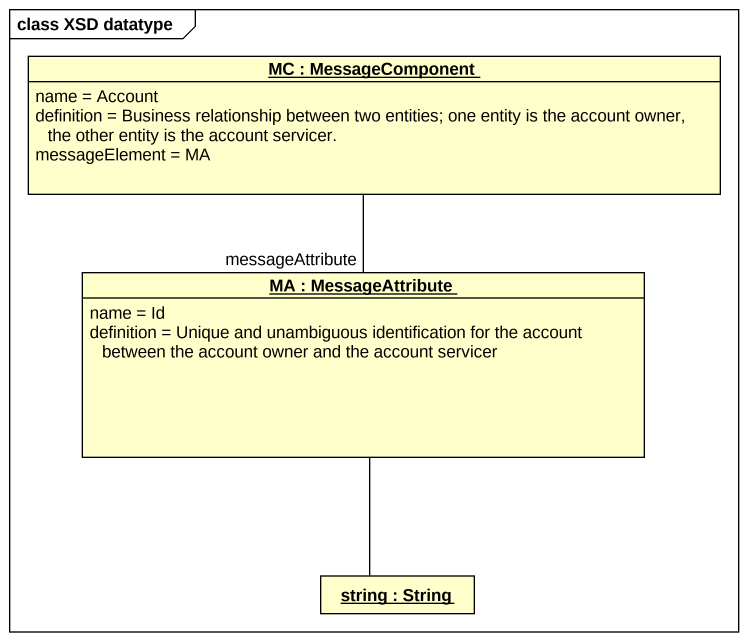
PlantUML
@startuml
mainframe class XSD datatype
hide circle
hide empty members
object "MC : MessageComponent" as MC {
  name = Account
  definition = Business relationship between two entities; one entity is the account owner, the other entity is the account servicer.
  messageElement = MA
}
object "MA : MessageAttribute" as MA {
  name = Id
  definition = Unique and unambiguous identification for the account between the account owner and the account servicer
}
object "string : String" as string
MA -up- MC : messageAttribute
MA -- string
@enduml
